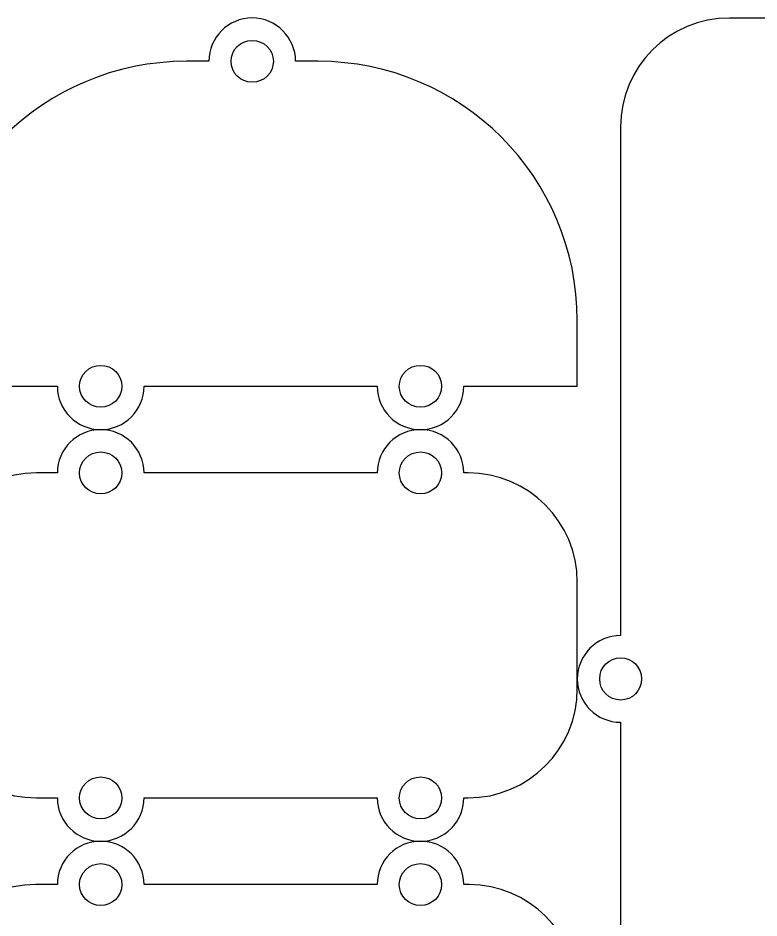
# Model space of a CAD drawing. Extents: x 0 to 771, y 958 to 1701.
# Drawn here: x 194 to 387.8, y 1465.1 to 1700.7 of the extents above; entities that cross this region are included whole.
import ezdxf

# ---------------------------------------------------------------- set-up
doc = ezdxf.new("R2010")
doc.units = 0
doc.layers.add('H0114_Printing', color=7, linetype='CONTINUOUS')

msp = doc.modelspace()

# ---------------------------------------------------------------- linework, layer by layer
at = {"layer": 'H0114_Printing', "color": 1}
for points in [[(408.17399, 1700.665057), (380.10799, 1700.665057)], [(243.904594, 1689.326458), (238.029594, 1689.326458)], [(272.457593, 1689.326458), (266.581593, 1689.326458)], [(351.620991, 1672.178058), (351.620991, 1539.047062)], [(170.203596, 1621.500459), (170.203596, 1604.28646), (204.262595, 1604.28646)], [(310.596592, 1604.28646), (340.282591, 1604.28646), (340.282591, 1621.500459)], [(226.939594, 1604.28646), (287.918593, 1604.28646)], [(204.262595, 1581.60936), (198.781595, 1581.60936)], [(287.918593, 1581.60936), (226.939594, 1581.60936)], [(311.704592, 1581.60936), (310.596592, 1581.60936)], [(340.282591, 1525.148362), (340.282591, 1553.032361)], [(351.620991, 1516.370062), (351.620991, 1455.391064)], [(198.781595, 1496.570363), (204.262595, 1496.570363)], [(226.939594, 1496.570363), (287.918593, 1496.570363)], [(310.596592, 1496.570363), (311.704592, 1496.570363)], [(204.262595, 1473.892763), (198.531595, 1473.892763)], [(287.918593, 1473.892763), (226.939594, 1473.892763)], [(311.954592, 1473.892763), (310.596592, 1473.892763)]]:
    msp.add_lwpolyline(points, dxfattribs=at)
for points in [[(272.457593, 1689.326458)], [(255.243594, 1683.845458)], [(215.601595, 1598.80646)], [(299.257593, 1598.80646)], [(311.704592, 1581.60936)], [(215.601595, 1576.129361)], [(299.257593, 1576.129361)], [(346.140991, 1527.708062)], [(215.601595, 1491.090363)], [(299.257593, 1491.090363)], [(311.954592, 1473.892763)], [(215.601595, 1468.412763)], [(299.257593, 1468.412763)]]:
    msp.add_lwpolyline(points, close=True, dxfattribs=at)
for points in [[(255.243594, 1700.665457), (248.980594, 1700.665457), (243.904594, 1695.588458), (243.904594, 1689.326458)], [(266.581593, 1689.326458), (266.581593, 1695.588458), (261.505593, 1700.665457), (255.243594, 1700.665457)], [(380.10799, 1700.665057), (364.374991, 1700.665057), (351.620991, 1687.911058), (351.620991, 1672.178058)], [(249.698594, 1689.326458), (249.698594, 1692.353458), (252.180594, 1694.806458), (255.243594, 1694.806458)], [(255.243594, 1694.806458), (258.305594, 1694.806458), (260.787593, 1692.353458), (260.787593, 1689.326458)], [(238.029594, 1689.326458), (200.570595, 1689.326458), (170.203596, 1658.959459), (170.203596, 1621.500459)], [(255.243594, 1683.845458), (252.180594, 1683.845458), (249.698594, 1686.299458), (249.698594, 1689.326458)], [(260.787593, 1689.326458), (260.787593, 1686.299458), (258.305594, 1683.845458), (255.243594, 1683.845458)], [(340.282591, 1621.500459), (340.282591, 1658.959459), (309.915592, 1689.326458), (272.457593, 1689.326458)], [(210.056595, 1604.28646), (210.056595, 1607.31346), (212.538595, 1609.76746), (215.601595, 1609.76746)], [(215.601595, 1609.76746), (218.663595, 1609.76746), (221.145594, 1607.31346), (221.145594, 1604.28646)], [(293.713593, 1604.28646), (293.713593, 1607.31346), (296.195593, 1609.76746), (299.257593, 1609.76746)], [(299.257593, 1609.76746), (302.319592, 1609.76746), (304.801592, 1607.31346), (304.801592, 1604.28646)], [(204.262595, 1604.28646), (204.262595, 1598.02446), (209.338595, 1592.94846), (215.601595, 1592.94846)], [(215.601595, 1598.80646), (212.538595, 1598.80646), (210.056595, 1601.26046), (210.056595, 1604.28646)], [(221.145594, 1604.28646), (221.145594, 1601.26046), (218.663595, 1598.80646), (215.601595, 1598.80646)], [(215.601595, 1592.94846), (221.863594, 1592.94846), (226.939594, 1598.02446), (226.939594, 1604.28646)], [(287.918593, 1604.28646), (287.918593, 1598.02446), (292.995593, 1592.94846), (299.257593, 1592.94846)], [(299.257593, 1598.80646), (296.195593, 1598.80646), (293.713593, 1601.26046), (293.713593, 1604.28646)], [(304.801592, 1604.28646), (304.801592, 1601.26046), (302.319592, 1598.80646), (299.257593, 1598.80646)], [(299.257593, 1592.94846), (305.519592, 1592.94846), (310.596592, 1598.02446), (310.596592, 1604.28646)], [(215.601595, 1592.94836), (209.338595, 1592.94836), (204.262595, 1587.87236), (204.262595, 1581.60936)], [(226.939594, 1581.60936), (226.939594, 1587.87236), (221.863594, 1592.94836), (215.601595, 1592.94836)], [(299.257593, 1592.94836), (292.995593, 1592.94836), (287.918593, 1587.87236), (287.918593, 1581.60936)], [(310.596592, 1581.60936), (310.596592, 1587.87236), (305.519592, 1592.94836), (299.257593, 1592.94836)], [(210.056595, 1581.60936), (210.056595, 1584.63636), (212.538595, 1587.09036), (215.601595, 1587.09036)], [(215.601595, 1587.09036), (218.663595, 1587.09036), (221.145594, 1584.63636), (221.145594, 1581.60936)], [(293.713593, 1581.60936), (293.713593, 1584.63636), (296.195593, 1587.09036), (299.257593, 1587.09036)], [(299.257593, 1587.09036), (302.319592, 1587.09036), (304.801592, 1584.63636), (304.801592, 1581.60936)], [(198.781595, 1581.60936), (182.998595, 1581.60936), (170.203596, 1568.815361), (170.203596, 1553.032361)], [(215.601595, 1576.129361), (212.538595, 1576.129361), (210.056595, 1578.583361), (210.056595, 1581.60936)], [(221.145594, 1581.60936), (221.145594, 1578.583361), (218.663595, 1576.129361), (215.601595, 1576.129361)], [(299.257593, 1576.129361), (296.195593, 1576.129361), (293.713593, 1578.583361), (293.713593, 1581.60936)], [(304.801592, 1581.60936), (304.801592, 1578.583361), (302.319592, 1576.129361), (299.257593, 1576.129361)], [(340.282591, 1553.032361), (340.282591, 1568.815361), (327.487592, 1581.60936), (311.704592, 1581.60936)], [(351.620991, 1539.047062), (345.358991, 1539.047062), (340.281991, 1533.971062), (340.281991, 1527.708062)], [(346.140991, 1527.708062), (346.140991, 1530.771062), (348.593991, 1533.253062), (351.620991, 1533.253062)], [(351.620991, 1533.253062), (354.647991, 1533.253062), (357.100991, 1530.771062), (357.100991, 1527.708062)], [(340.281991, 1527.708062), (340.281991, 1521.446062), (345.358991, 1516.370062), (351.620991, 1516.370062)], [(351.620991, 1522.164062), (348.593991, 1522.164062), (346.140991, 1524.646062), (346.140991, 1527.708062)], [(357.100991, 1527.708062), (357.100991, 1524.646062), (354.647991, 1522.164062), (351.620991, 1522.164062)], [(170.203596, 1525.148362), (170.203596, 1509.365362), (182.998595, 1496.570363), (198.781595, 1496.570363)], [(311.704592, 1496.570363), (327.487592, 1496.570363), (340.282591, 1509.365362), (340.282591, 1525.148362)], [(210.056595, 1496.570363), (210.056595, 1499.597363), (212.538595, 1502.051362), (215.601595, 1502.051362)], [(215.601595, 1502.051362), (218.663595, 1502.051362), (221.145594, 1499.597363), (221.145594, 1496.570363)], [(293.713593, 1496.570363), (293.713593, 1499.597363), (296.195593, 1502.051362), (299.257593, 1502.051362)], [(299.257593, 1502.051362), (302.319592, 1502.051362), (304.801592, 1499.597363), (304.801592, 1496.570363)], [(204.262595, 1496.570363), (204.262595, 1490.308363), (209.338595, 1485.231363), (215.601595, 1485.231363)], [(215.601595, 1491.090363), (212.538595, 1491.090363), (210.056595, 1493.543363), (210.056595, 1496.570363)], [(221.145594, 1496.570363), (221.145594, 1493.543363), (218.663595, 1491.090363), (215.601595, 1491.090363)], [(215.601595, 1485.231363), (221.863594, 1485.231363), (226.939594, 1490.308363), (226.939594, 1496.570363)], [(287.918593, 1496.570363), (287.918593, 1490.308363), (292.995593, 1485.231363), (299.257593, 1485.231363)], [(299.257593, 1491.090363), (296.195593, 1491.090363), (293.713593, 1493.543363), (293.713593, 1496.570363)], [(304.801592, 1496.570363), (304.801592, 1493.543363), (302.319592, 1491.090363), (299.257593, 1491.090363)], [(299.257593, 1485.231363), (305.519592, 1485.231363), (310.596592, 1490.308363), (310.596592, 1496.570363)], [(215.601595, 1485.231763), (209.338595, 1485.231763), (204.262595, 1480.155763), (204.262595, 1473.892763)], [(226.939594, 1473.892763), (226.939594, 1480.155763), (221.863594, 1485.231763), (215.601595, 1485.231763)], [(299.257593, 1485.231763), (292.995593, 1485.231763), (287.918593, 1480.155763), (287.918593, 1473.892763)], [(310.596592, 1473.892763), (310.596592, 1480.155763), (305.519592, 1485.231763), (299.257593, 1485.231763)], [(210.056595, 1473.892763), (210.056595, 1476.919763), (212.538595, 1479.373763), (215.601595, 1479.373763)], [(215.601595, 1479.373763), (218.663595, 1479.373763), (221.145594, 1476.919763), (221.145594, 1473.892763)], [(293.713593, 1473.892763), (293.713593, 1476.919763), (296.195593, 1479.373763), (299.257593, 1479.373763)], [(299.257593, 1479.373763), (302.319592, 1479.373763), (304.801592, 1476.919763), (304.801592, 1473.892763)], [(198.531595, 1473.892763), (182.886595, 1473.892763), (170.203596, 1461.209763), (170.203596, 1445.564764)], [(215.601595, 1468.412763), (212.538595, 1468.412763), (210.056595, 1470.866763), (210.056595, 1473.892763)], [(221.145594, 1473.892763), (221.145594, 1470.866763), (218.663595, 1468.412763), (215.601595, 1468.412763)], [(299.257593, 1468.412763), (296.195593, 1468.412763), (293.713593, 1470.866763), (293.713593, 1473.892763)], [(304.801592, 1473.892763), (304.801592, 1470.866763), (302.319592, 1468.412763), (299.257593, 1468.412763)], [(340.282591, 1445.564764), (340.282591, 1461.209763), (327.599592, 1473.892763), (311.954592, 1473.892763)]]:
    msp.add_open_spline(points, degree=3, dxfattribs=at)

doc.saveas('drawing.dxf')
